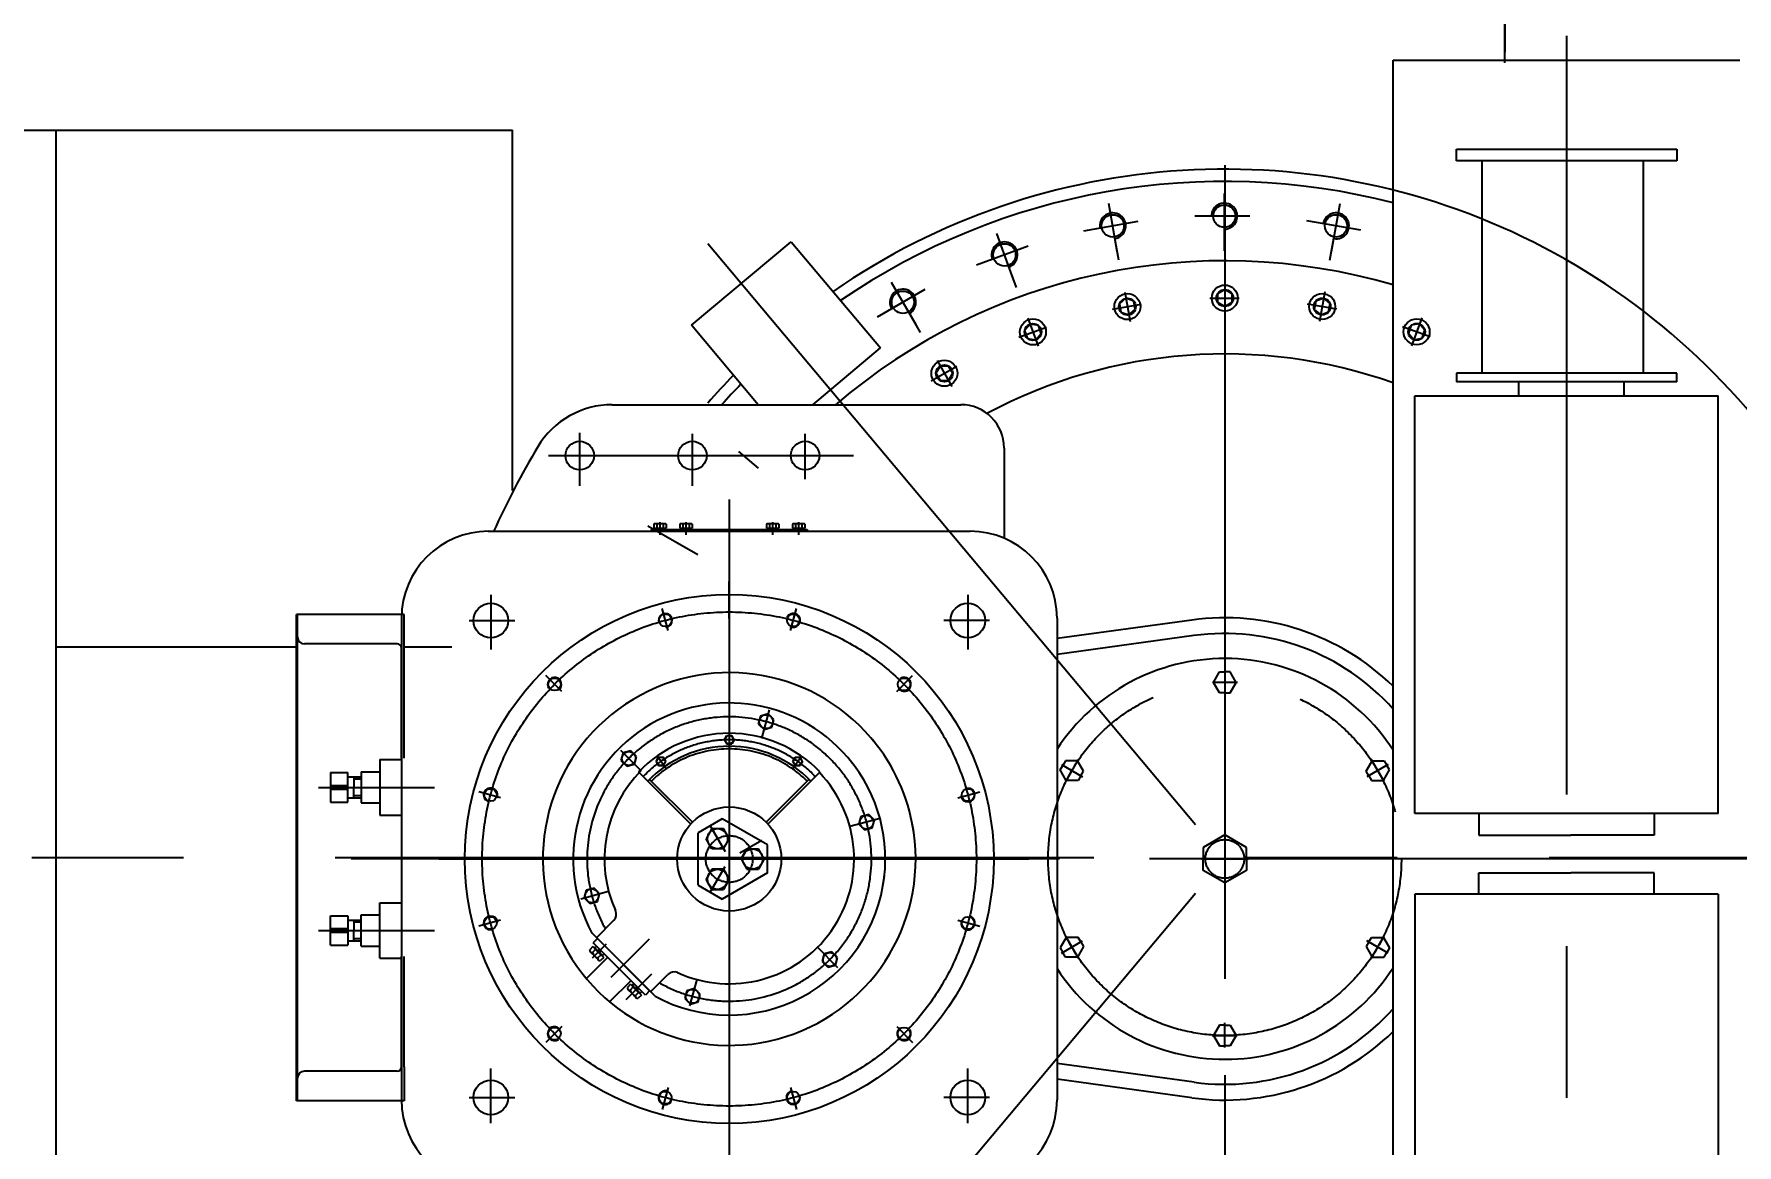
# Model space of a CAD drawing. Header units: millimetres. Extents: x 0 to 29400, y 0 to 20790.
# Drawn here: x 11211 to 13175, y 11851 to 13132 of the extents above; entities that cross this region are included whole.
import ezdxf

# ---------------------------------------------------------------- set-up
doc = ezdxf.new("R2010")
doc.units = ezdxf.units.MM
doc.header["$LTSCALE"] = 700
for name, pattern in [('G', [2, 1.25, -0.25, 0.25, -0.25]), ('PF_CENTER', [20, 12.5, -2.5, 2.5, -2.5]), ('PF_CENTER2', [30, 3.75, -3.75, 18.75, -3.75]), ('PF_DASHED', [11.25, 7.5, -3.75])]:
    doc.linetypes.add(name, pattern=pattern)
for name, color, linetype in [('01', 7, 'Continuous'), ('02', 1, 'Continuous'), ('05', 142, 'G'), ('08', 1, 'Continuous'), ('LINE_PART', 7, 'Continuous'), ('SMPEN_CENTER', 1, 'PF_CENTER'), ('SMPEN_DASHED', 5, 'PF_DASHED'), ('SMPEN_THICK', 7, 'Continuous')]:
    doc.layers.add(name, color=color, linetype=linetype)
doc.styles.get("Standard").update_dxf_attribs({"font": 'FZYTK.TTF', "width": 0.707})
doc.dimstyles.new('INTE', dxfattribs={"dimscale": 70, "dimtxt": 3.5, "dimasz": 3, "dimexe": 3, "dimexo": 0, "dimgap": 1, "dimtad": 1, "dimdec": 0, "dimdsep": 46, "dimtxsty": 'Standard', "dimcen": 0, "dimclrd": 1, "dimclre": 1, "dimclrt": 3, "dimaunit": 1, "dimadec": 0, "dimazin": 0, "dimtfac": 1, "dimtdec": 0, "dimtmove": 0, "dimatfit": 0, "dimfxl": 1, "dimarcsym": 0})

# ---------------------------------------------------------------- blocks, each defined once
blk = doc.blocks.new('*D853')
at = {"layer": '08', "color": 1, "lineweight": -2}
blk.add_line((15472.6, 12182), (6347, 8963.8), dxfattribs=at)
at = {"layer": '08', "color": 1}
blk.add_solid([(6335.4, 8996.8), (6358.7, 8930.8), (6149, 8893.9)], dxfattribs=at)
at = {"layer": 'DEFPOINTS', "color": 0}
for p in [(15472.6, 12182), (6149, 8893.9)]:
    blk.add_point(p, dxfattribs=at)
at = {"layer": '08', "color": 3, "insert": (7247.3, 9485.4), "char_height": 245, "attachment_point": 5, "rotation": 19.4255}
blk.add_mtext('R9886', dxfattribs=at)

msp = doc.modelspace()

# ---------------------------------------------------------------- linework, layer by layer
at = {"color": 7, "linetype": 'Continuous'}
for p, q in [((11926, 12566.7), (11926, 12561.9)), ((11926, 12561.9), (11940.2, 12561.9)), ((11938.5, 12567.2), (11927.8, 12567.2)), ((11929.1, 12561.9), (11929.1, 12560.4)), ((11929.6, 12566.7), (11929.6, 12561.9)), ((11936.7, 12566.7), (11936.7, 12561.9)), ((11937.1, 12561.9), (11937.1, 12560.4)), ((11940.2, 12566.7), (11940.2, 12561.9)), ((11956, 12566.7), (11956, 12561.9)), ((11956, 12561.9), (11970.2, 12561.9)), ((11968.5, 12567.2), (11957.8, 12567.2)), ((11959.1, 12561.9), (11959.1, 12560.4)), ((11959.6, 12566.7), (11959.6, 12561.9)), ((11966.7, 12566.7), (11966.7, 12561.9)), ((11967.1, 12561.9), (11967.1, 12560.4)), ((11970.2, 12566.7), (11970.2, 12561.9)), ((12056, 12566.7), (12056, 12561.9)), ((12056, 12561.9), (12070.2, 12561.9)), ((12068.5, 12567.2), (12057.8, 12567.2)), ((12059.1, 12561.9), (12059.1, 12560.4)), ((12059.6, 12566.7), (12059.6, 12561.9)), ((12066.7, 12566.7), (12066.7, 12561.9)), ((12067.1, 12561.9), (12067.1, 12560.4)), ((12070.2, 12566.7), (12070.2, 12561.9)), ((12086, 12566.7), (12086, 12561.9)), ((12086, 12561.9), (12100.2, 12561.9)), ((12098.5, 12567.2), (12087.8, 12567.2)), ((12089.1, 12561.9), (12089.1, 12560.4)), ((12089.6, 12566.7), (12089.6, 12561.9)), ((12096.7, 12566.7), (12096.7, 12561.9)), ((12097.1, 12561.9), (12097.1, 12560.4)), ((12100.2, 12566.7), (12100.2, 12561.9)), ((12007.6, 12317.9), (12010.4, 12322.7)), ((12007.6, 12317.9), (12010.4, 12313.1)), ((12010.4, 12322.7), (12015.9, 12322.7)), ((12018.7, 12317.9), (12015.9, 12322.7)), ((12018.7, 12317.9), (12015.9, 12313.1)), ((11928.7, 12293), (11931.5, 12297.8)), ((11931.5, 12297.8), (11937, 12297.8)), ((11939.8, 12293), (11937, 12297.8)), ((12010.4, 12313.1), (12015.9, 12313.1)), ((12086.5, 12293), (12089.2, 12297.8)), ((12089.2, 12297.8), (12094.8, 12297.8)), ((12097.5, 12293), (12094.8, 12297.8)), ((11928.7, 12293), (11931.5, 12288.3)), ((11931.5, 12288.3), (11937, 12288.3)), ((11939.8, 12293), (11937, 12288.3)), ((12086.5, 12293), (12089.2, 12288.3)), ((12089.2, 12288.3), (12094.8, 12288.3)), ((12097.5, 12293), (12094.8, 12288.3)), ((11992.9, 12215.4), (11986.3, 12203.8)), ((11992.9, 12192.2), (11986.3, 12203.8)), ((11992.9, 12215.4), (12006.3, 12215.4)), ((12013, 12203.8), (12006.3, 12215.4)), ((12006.3, 12192.2), (12013, 12203.8)), ((12006.3, 12192.2), (11992.9, 12192.2)), ((12026.8, 12180.4), (12033.4, 12192)), ((12026.8, 12180.4), (12033.4, 12168.8)), ((12033.4, 12192), (12046.8, 12192)), ((12053.5, 12180.4), (12046.8, 12192)), ((12053.5, 12180.4), (12046.8, 12168.8)), ((11992.9, 12168.6), (11986.3, 12157)), ((12006.3, 12168.6), (11992.9, 12168.6)), ((12006.3, 12168.6), (12013, 12157)), ((12033.4, 12168.8), (12046.8, 12168.8)), ((11992.9, 12145.4), (11986.3, 12157)), ((11992.9, 12145.4), (12006.3, 12145.4)), ((12013, 12157), (12006.3, 12145.4))]:
    msp.add_line(p, q, dxfattribs=at)
at = {"color": 1, "linetype": 'PF_CENTER'}
for p, q in [((11933.1, 12568.8), (11933.1, 12554.5)), ((11963.1, 12568.8), (11963.1, 12554.5)), ((12063.1, 12568.8), (12063.1, 12554.5)), ((12093.1, 12568.8), (12093.1, 12554.5)), ((11991.1, 12218.6), (12008.2, 12189)), ((12057.2, 12180.4), (12023.1, 12180.4)), ((11991.1, 12142.2), (12008.2, 12171.8))]:
    msp.add_line(p, q, dxfattribs=at)
for centre in [(12472.3, 12817.6), (12584.6, 12827.5), (12697, 12817.8), (12363.4, 12788.4), (12805.9, 12788.6), (12261.2, 12740.7)]:
    msp.add_circle(centre, 9.72)
at = {"color": 7, "linetype": 'Continuous'}
for centre, radius in [((12013.1, 12317.9), 4.78), ((11934.3, 12293), 4.78), ((12092, 12293), 4.78), ((11999.6, 12203.8), 11.6), ((12040.1, 12180.4), 11.6), ((11999.6, 12157), 11.6)]:
    msp.add_circle(centre, radius, dxfattribs=at)
for centre, radius, start, end in [((11927.8, 12564.1), 3.14, 55.6158, 124.3842), ((11933.1, 12555.5), 11.7, 72.412, 107.588), ((11938.5, 12564.1), 3.14, 55.6158, 124.3842), ((11957.8, 12564.1), 3.14, 55.6158, 124.3842), ((11963.1, 12555.5), 11.7, 72.412, 107.588), ((11968.5, 12564.1), 3.14, 55.6158, 124.3842), ((12057.8, 12564.1), 3.14, 55.6158, 124.3842), ((12063.1, 12555.5), 11.7, 72.412, 107.588), ((12068.5, 12564.1), 3.14, 55.6158, 124.3842), ((12087.8, 12564.1), 3.14, 55.6158, 124.3842), ((12093.1, 12555.5), 11.7, 72.412, 107.588), ((12098.5, 12564.1), 3.14, 55.6158, 124.3842)]:
    msp.add_arc(centre, radius, start, end, dxfattribs=at)
at = {"layer": '01'}
for p, q in [((12778.8, 13102), (13178.8, 13102)), ((12778.8, 11262), (12778.8, 13102)), ((10255, 13021), (11586.6, 13021)), ((11236.6, 10625), (11236.6, 13021)), ((11236.6, 13021), (11763.1, 13021)), ((11236.6, 13021), (11586.6, 13021)), ((12851.8, 12999.3), (13105.9, 12999.3)), ((12851.8, 12985.9), (12851.8, 12999.3)), ((13105.9, 12985.9), (12851.8, 12985.9)), ((12881.2, 12985.9), (12881.2, 12740.8)), ((13067.5, 12740.8), (13067.5, 12985.9)), ((13105.9, 12999.3), (13105.9, 12985.9)), ((12470.6, 12827.2), (12463.1, 12821)), ((12479.7, 12823.9), (12470.6, 12827.2)), ((12584.6, 12837.3), (12576.2, 12832.4)), ((12576.2, 12832.4), (12576.2, 12822.7)), ((12593, 12832.4), (12584.6, 12837.3)), ((12593, 12822.7), (12593, 12832.4)), ((12698.7, 12827.3), (12689.5, 12824)), ((12706.1, 12821.1), (12698.7, 12827.3)), ((12463.1, 12821), (12464.8, 12811.4)), ((12464.8, 12811.4), (12474, 12808.1)), ((12474, 12808.1), (12481.4, 12814.3)), ((12481.4, 12814.3), (12479.7, 12823.9)), ((12576.2, 12822.7), (12584.6, 12817.8)), ((12584.6, 12817.8), (12593, 12822.7)), ((12689.5, 12824), (12687.8, 12814.4)), ((12687.8, 12814.4), (12695.3, 12808.2)), ((12695.3, 12808.2), (12704.4, 12811.5)), ((12704.4, 12811.5), (12706.1, 12821.1)), ((12360, 12797.5), (12353.8, 12790.1)), ((12353.8, 12790.1), (12357.1, 12780.9)), ((12369.6, 12795.8), (12360, 12797.5)), ((12366.7, 12779.3), (12372.9, 12786.7)), ((12372.9, 12786.7), (12369.6, 12795.8)), ((12799.7, 12796.1), (12796.4, 12787)), ((12796.4, 12787), (12802.6, 12779.5)), ((12809.3, 12797.8), (12799.7, 12796.1)), ((12815.5, 12790.3), (12809.3, 12797.8)), ((12812.2, 12781.2), (12815.5, 12790.3)), ((12357.1, 12780.9), (12366.7, 12779.3)), ((12802.6, 12779.5), (12812.2, 12781.2)), ((12256.3, 12749.1), (12251.5, 12740.7)), ((12266, 12749.1), (12256.3, 12749.1)), ((12270.9, 12740.7), (12266, 12749.1)), ((12251.5, 12740.7), (12256.3, 12732.3)), ((12256.3, 12732.3), (12266, 12732.3)), ((12266, 12732.3), (12270.9, 12740.7)), ((13105.9, 12740.8), (12851.8, 12740.8)), ((12851.8, 12740.8), (12851.8, 12731)), ((13105.9, 12731), (12851.8, 12731)), ((12923.4, 12731), (12923.4, 12714.8)), ((13045.3, 12714.8), (13045.3, 12731)), ((13105.9, 12731), (13105.9, 12740.8)), ((12804, 12714.8), (13153.7, 12714.8)), ((12804, 12232.7), (12804, 12714.8)), ((13153.7, 12232.7), (13153.7, 12714.8)), ((11514.1, 11901.5), (11514.1, 12462.5)), ((11518.1, 12462.5), (11514.1, 12462.5)), ((11515.1, 11901.5), (11515.1, 12462.5)), ((11515.1, 12436.5), (11515.1, 12462.5)), ((11638.1, 12462.5), (11518.1, 12462.5)), ((11638.1, 12423.5), (11638.1, 12462.5)), ((12546.6, 12456.1), (12391.1, 12434.6)), ((11236.6, 12425), (11514.1, 12425)), ((11630.1, 12428.5), (11523.1, 12428.5)), ((11635.1, 12296.9), (11635.1, 12423.5)), ((11638, 12425), (11693, 12425)), ((11638.1, 12296.9), (11638.1, 12423.5)), ((12571.5, 12384.2), (12578.5, 12396.2)), ((12578.5, 12396.2), (12584.6, 12396.2)), ((12590.8, 12396.2), (12584.6, 12396.2)), ((12597.7, 12384.2), (12590.8, 12396.2)), ((12578.5, 12372.2), (12571.5, 12384.2)), ((12590.8, 12372.2), (12597.7, 12384.2)), ((12584.6, 12372.2), (12578.5, 12372.2)), ((12584.6, 12372.2), (12590.8, 12372.2)), ((11553.1, 12280), (11553.1, 12246)), ((11553.1, 12280), (11573.1, 12280)), ((11573.1, 12246), (11573.1, 12280)), ((11588.6, 12281), (11610.1, 12281)), ((11588.6, 12281), (11588.6, 12245)), ((12394.7, 12283.1), (12397.8, 12288.4)), ((12401.7, 12271.1), (12394.7, 12283.1)), ((12400.9, 12293.7), (12397.8, 12288.4)), ((12414.7, 12293.7), (12400.9, 12293.7)), ((12421.7, 12281.7), (12414.7, 12293.7)), ((12418.6, 12276.4), (12415.5, 12271.1)), ((12418.6, 12276.4), (12421.7, 12281.7)), ((12747.6, 12281.7), (12754.5, 12293.7)), ((12750.7, 12276.4), (12747.6, 12281.7)), ((12750.7, 12276.4), (12753.7, 12271.1)), ((12754.5, 12293.7), (12768.4, 12293.7)), ((12767.6, 12271.1), (12774.5, 12283.1)), ((12768.4, 12293.7), (12771.4, 12288.4)), ((12774.5, 12283.1), (12771.4, 12288.4)), ((11553.1, 12265.3), (11573.1, 12265.3)), ((11553.1, 12260.8), (11573.1, 12260.8)), ((11573.1, 12275), (11588.6, 12275)), ((11580.1, 12275), (11580.1, 12263)), ((11580.1, 12251), (11580.1, 12263)), ((11588.6, 12263), (11610.1, 12263)), ((12415.5, 12271.1), (12401.7, 12271.1)), ((12753.7, 12271.1), (12767.6, 12271.1)), ((11553.1, 12246), (11573.1, 12246)), ((11573.1, 12251), (11588.6, 12251)), ((11588.6, 12245), (11610.1, 12245)), ((13153.7, 12232.7), (12804, 12232.7)), ((12877.8, 12232.7), (12877.8, 12207.9)), ((13079.8, 12232.7), (13079.8, 12207.9)), ((12584.6, 12208.2), (12559.6, 12193.8)), ((12609.6, 12193.8), (12584.6, 12208.2)), ((12877.8, 12207.9), (12983.8, 12207.9)), ((13079.8, 12207.9), (12983.8, 12207.9)), ((12559.6, 12193.8), (12559.6, 12180.5)), ((12559.6, 12167.3), (12559.6, 12180.5)), ((12609.6, 12180.5), (12609.6, 12193.8)), ((12609.6, 12180.5), (12609.6, 12167.3)), ((12584.6, 12152.8), (12559.6, 12167.3)), ((12609.6, 12167.3), (12584.6, 12152.8)), ((12877.8, 12164.6), (12983.8, 12164.6)), ((12877.8, 12139.8), (12877.8, 12164.6)), ((13079.8, 12164.6), (12983.8, 12164.6)), ((13079.8, 12139.8), (13079.8, 12164.6)), ((12804, 12139.8), (12804, 11657.7)), ((13153.7, 12139.8), (12804, 12139.8)), ((13153.7, 12139.8), (13153.7, 11657.7)), ((11553.1, 12081), (11553.1, 12115)), ((11553.1, 12115), (11573.1, 12115)), ((11553.1, 12100.3), (11573.1, 12100.3)), ((11573.1, 12115), (11573.1, 12081)), ((11573.1, 12110), (11588.6, 12110)), ((11580.1, 12110), (11580.1, 12098)), ((11588.6, 12116), (11610.1, 12116)), ((11588.6, 12080), (11588.6, 12116)), ((11553.1, 12095.8), (11573.1, 12095.8)), ((11553.1, 12081), (11573.1, 12081)), ((11573.1, 12086), (11588.6, 12086)), ((11580.1, 12086), (11580.1, 12098)), ((11588.6, 12098), (11610.1, 12098)), ((11588.6, 12080), (11610.1, 12080)), ((12401.7, 12090), (12394.7, 12078)), ((12415.5, 12090), (12401.7, 12090)), ((12421.7, 12079.3), (12414.7, 12067.3)), ((12418.6, 12084.7), (12415.5, 12090)), ((12418.6, 12084.7), (12421.7, 12079.3)), ((12750.7, 12084.7), (12747.6, 12079.3)), ((12747.6, 12079.3), (12754.5, 12067.3)), ((12750.7, 12084.7), (12753.7, 12090)), ((12753.7, 12090), (12767.6, 12090)), ((12767.6, 12090), (12774.5, 12078)), ((11635.1, 11940.5), (11635.1, 12067.9)), ((11638.1, 11940.5), (11638.1, 12067.9)), ((12394.7, 12078), (12397.8, 12072.7)), ((12400.9, 12067.3), (12397.8, 12072.7)), ((12414.7, 12067.3), (12400.9, 12067.3)), ((12754.5, 12067.3), (12768.4, 12067.3)), ((12768.4, 12067.3), (12771.4, 12072.7)), ((12774.5, 12078), (12771.4, 12072.7)), ((12578.5, 11988.8), (12571.5, 11976.8)), ((12584.6, 11988.8), (12578.5, 11988.8)), ((12584.6, 11988.8), (12590.8, 11988.8)), ((12590.8, 11988.8), (12597.7, 11976.8)), ((12571.5, 11976.8), (12578.5, 11964.8)), ((12578.5, 11964.8), (12584.6, 11964.8)), ((12590.8, 11964.8), (12584.6, 11964.8)), ((12597.7, 11976.8), (12590.8, 11964.8)), ((11515.1, 11901.5), (11515.1, 11927.5)), ((11630.1, 11935.5), (11523.1, 11935.5)), ((11638.1, 11940.5), (11638.1, 11901.5)), ((12546.6, 11905), (12391.1, 11926.4)), ((11518.1, 11901.5), (11514.1, 11901.5)), ((11638.1, 11901.5), (11518.1, 11901.5))]:
    msp.add_line(p, q, dxfattribs=at)
at = {"layer": '01', "color": 7, "linetype": 'Continuous'}
for p, q in [((11763.1, 12605.4), (11763.1, 13021)), ((11969.7, 12796.1), (12084.6, 12892.5)), ((12084.6, 12892.5), (12187.5, 12770)), ((12046.6, 12704.5), (11969.7, 12796.1)), ((12109.5, 12704.5), (12187.5, 12770)), ((11878.1, 12704.5), (12280.2, 12704.5)), ((12330.2, 12654.5), (12330.2, 12550.4)), ((12549.1, 12438.1), (12391.1, 12416.3)), ((11610.1, 12295), (11635.1, 12295)), ((11610.1, 12295), (11610.1, 12231)), ((11610.1, 12231), (11635.1, 12231)), ((11610.1, 12066), (11610.1, 12130)), ((11610.1, 12130), (11635.1, 12130)), ((11610.1, 12066), (11635.1, 12066)), ((12549.3, 11922.9), (12391.1, 11944.6))]:
    msp.add_line(p, q, dxfattribs=at)
for centre, radius in [((12455.4, 12910.8), 12.9), ((12584.1, 12922), 12.9), ((12712.9, 12910.8), 12.9), ((12330.5, 12877.3), 12.9), ((12213.4, 12822.7), 12.9), ((11840.6, 12645.8), 16.5), ((11970.6, 12645.8), 16.5), ((12100.6, 12645.8), 16.5)]:
    msp.add_circle(centre, radius, dxfattribs=at)
at = {"layer": '01'}
for centre in [(12472.3, 12817.6), (12584.6, 12827.5), (12697, 12817.8), (12363.4, 12788.4), (12805.9, 12788.6), (12261.2, 12740.7)]:
    msp.add_circle(centre, 15, dxfattribs=at)
for centre, radius, start, end in [((12584.6, 12182.4), 793.8, 0, 124.6919), ((12584.6, 12180.5), 690, 73.6533, 130.5869), ((12584.6, 12180.5), 582.5, 70.5253, 118.0898), ((12584.6, 12182.4), 793.8, 135.5356, 138.6881), ((12584.6, 12180.5), 278.2, 45.7258, 97.8633), ((11523.1, 12436.5), 8, 180, 270), ((11630.1, 12423.5), 5, 0, 90), ((12584.6, 12180.5), 231.2, 32.8683, 146.8134), ((12584.6, 12180.5), 231.2, 213.1866, 327.1317), ((12584.6, 12180.5), 278.2, 262.1367, 314.2742), ((11523.1, 11927.5), 8, 90, 180), ((11630.1, 11940.5), 5, 270, 0)]:
    msp.add_arc(centre, radius, start, end, dxfattribs=at)
at = {"layer": '01', "color": 7, "linetype": 'Continuous'}
for centre, radius, start, end in [((12584.1, 12180.5), 781.5, 75.5754, 124.4929), ((12584.1, 12180.5), 781.5, 135.5071, 137.8939), ((11878.1, 12604.5), 100, 90, 149.0317), ((12280.2, 12654.5), 50, 0, 90), ((12584.6, 12180.5), 924, 149.0317, 155.8744), ((12584.6, 12180.5), 260, 41.6755, 97.8582), ((12584.6, 12180.5), 260, 262.1902, 318.3245)]:
    msp.add_arc(centre, radius, start, end, dxfattribs=at)
at = {"layer": '02', "color": 1, "linetype": 'Continuous'}
for p, q in [((11588.6, 12272.6), (11580.1, 12272.6)), ((11588.6, 12253.4), (11580.1, 12253.4)), ((11588.6, 12107.6), (11580.1, 12107.6)), ((11588.6, 12088.4), (11580.1, 12088.4))]:
    msp.add_line(p, q, dxfattribs=at)
for centre, start, end in [((12455.4, 12910.8), 280, 190.6603), ((12584.1, 12922), 270, 180.6603), ((12712.9, 12910.8), 260, 170.6603), ((12330.5, 12877.3), 290, 200.6603), ((12213.4, 12822.7), 300, 210.6603)]:
    msp.add_arc(centre, 15, start, end, dxfattribs=at)
at = {"layer": '05'}
for p, q in [((12907.2, 14324), (12907.2, 13047.1)), ((12978.8, 13129.9), (12978.8, 11181.1)), ((12584.1, 12891.9), (12584.1, 12948.2)), ((12460.6, 12881.1), (12450.8, 12936.5)), ((12707.7, 12881.1), (12717.5, 12936.5)), ((12484.2, 12915.8), (12421.7, 12904.8)), ((12613.4, 12922), (12549.9, 12922)), ((12584.1, 12881.8), (12584.1, 12911.8)), ((12741.7, 12905.7), (12679.2, 12916.7)), ((11988.4, 12890.5), (12584.1, 12180.5)), ((12358, 12887.3), (12298.4, 12865.6)), ((12340.8, 12849), (12321.6, 12901.9)), ((12462.4, 12871.2), (12457.2, 12900.7)), ((12705.9, 12871.2), (12711.1, 12900.7)), ((12344.3, 12839.5), (12334, 12867.7)), ((12228.5, 12796.6), (12200.3, 12845.4)), ((12238.7, 12837.3), (12183.8, 12805.6)), ((12469.3, 12834.4), (12475.3, 12800.5)), ((12567.2, 12827.5), (12601.2, 12827.5)), ((12584.6, 12844.5), (12584.6, 12810.1)), ((12699.9, 12834.5), (12694, 12800.6)), ((12233.5, 12787.9), (12218.5, 12813.8)), ((12455.1, 12814.6), (12488.6, 12820.5)), ((12679.8, 12820.8), (12713.3, 12814.9)), ((12347, 12782.4), (12379, 12794.1)), ((12357.5, 12804.4), (12369.3, 12772)), ((12789.5, 12794.6), (12821.5, 12783)), ((12811.8, 12804.6), (12800, 12772.3)), ((12246.1, 12731.9), (12275.6, 12749)), ((12252.7, 12755.4), (12269.9, 12725.6)), ((11840.6, 12610.8), (11840.6, 12672.1)), ((11970.6, 12610.9), (11970.6, 12671)), ((12100.6, 12618.4), (12100.6, 12671)), ((12046.9, 12631.3), (12024, 12650.6)), ((11804.5, 12645.8), (12156.3, 12645.8)), ((12013.1, 12570.8), (12013.1, 11790)), ((11968.1, 12536.2), (11919.3, 12564.4)), ((11976.8, 12531.2), (11950.8, 12546.2)), ((12584.6, 12398), (12584.6, 12369.8)), ((12013.1, 12378.5), (12013.1, 11983)), ((12599.3, 12384.2), (12570.3, 12384.2)), ((12415.5, 12295.1), (12401.1, 12270)), ((12396.3, 12289.3), (12420.7, 12275.2)), ((12772.9, 12289.3), (12748.5, 12275.2)), ((12768.4, 12269.7), (12753.9, 12294.8)), ((12584.6, 12209.8), (12584.6, 12151.6)), ((11988.4, 11470.6), (12584.1, 12180.5)), ((12557.9, 12180.5), (12612.1, 12180.5)), ((12396.3, 12071.8), (12420.7, 12085.9)), ((12400.9, 12091.4), (12415.4, 12066.3)), ((12772.9, 12071.8), (12748.5, 12085.9)), ((12753.7, 12066), (12768.2, 12091.1)), ((12584.6, 11963.1), (12584.6, 11991.3)), ((12570, 11976.8), (12598.9, 11976.8))]:
    msp.add_line(p, q, dxfattribs=at)
at = {"layer": '05', "color": 4, "linetype": 'G'}
for p, q in [((12907.6, 13361.9), (12907.6, 13111.3)), ((12584.6, 12980.9), (12584.6, 11383.1)), ((12584.6, 12917), (12584.6, 11447.8)), ((11539.5, 12263), (11673, 12263)), ((10158.6, 12182), (19409.1, 12182)), ((12393.9, 12180.5), (11576.9, 12180.5)), ((13372.7, 12180.5), (11631, 12180.5)), ((12631.3, 12180.5), (12538.7, 12180.5)), ((11539.5, 12098), (11673, 12098))]:
    msp.add_line(p, q, dxfattribs=at)
at = {"layer": '05', "color": 142, "linetype": 'G'}
for p, q in [((12013.1, 12595), (12013.1, 11674)), ((11678.1, 12180.4), (12358.6, 12180.4))]:
    msp.add_line(p, q, dxfattribs=at)
at = {"layer": '05', "color": 4, "linetype": 'G'}
for radius in [203.7, 22.3]:
    msp.add_circle((12584.6, 12180.5), radius, dxfattribs=at)
at = {"layer": 'LINE_PART'}
for p, q in [((12049, 12345.3), (12046.6, 12336.4)), ((12046.6, 12336.4), (12053.2, 12329.9)), ((12058, 12347.7), (12049, 12345.3)), ((12064.5, 12341.2), (12058, 12347.7)), ((12062.1, 12332.3), (12064.5, 12341.2)), ((12053.2, 12329.9), (12062.1, 12332.3)), ((11890.6, 12302.9), (11888.2, 12294)), ((11899.6, 12305.3), (11890.6, 12302.9)), ((11906.1, 12298.8), (11899.6, 12305.3)), ((11903.7, 12289.8), (11906.1, 12298.8)), ((11888.2, 12294), (11894.8, 12287.4)), ((11894.8, 12287.4), (11903.7, 12289.8)), ((12165, 12229.4), (12162.6, 12220.5)), ((12162.6, 12220.5), (12169.1, 12213.9)), ((12173.9, 12231.8), (12165, 12229.4)), ((12180.5, 12225.2), (12173.9, 12231.8)), ((12178.1, 12216.3), (12180.5, 12225.2)), ((12169.1, 12213.9), (12178.1, 12216.3)), ((11848.2, 12144.5), (11845.8, 12135.6)), ((11857.1, 12146.9), (11848.2, 12144.5)), ((11863.6, 12140.3), (11857.1, 12146.9)), ((11861.2, 12131.4), (11863.6, 12140.3)), ((11845.8, 12135.6), (11852.3, 12129)), ((11852.3, 12129), (11861.2, 12131.4)), ((11855.7, 12079.4), (11852.1, 12075.8)), ((11855.7, 12079.4), (11862, 12073.1)), ((11861.1, 12088.5), (11856.1, 12083.5)), ((11916.3, 12023.4), (11856.1, 12083.5)), ((11859.8, 12079.9), (11857.9, 12078.1)), ((11868.8, 12070.9), (11859.8, 12079.9)), ((11872.8, 12066.9), (11848.3, 12042.4)), ((11852.8, 12073.3), (11857.5, 12068.6)), ((11858.9, 12076.3), (11855.2, 12072.6)), ((11856.9, 12078.3), (11857.3, 12078.7)), ((11867.6, 12068.4), (11857.3, 12078.7)), ((11862.2, 12063.9), (11857.5, 12068.6)), ((11857.9, 12078.1), (11867, 12069)), ((11865.2, 12070), (11861.5, 12066.4)), ((11868.3, 12066.9), (11862, 12073.1)), ((11862.4, 12073.6), (11863.3, 12076.3)), ((11864.3, 12075.4), (11863.4, 12072.6)), ((11868.3, 12066.9), (11864.7, 12063.2)), ((11867, 12069), (11868.8, 12070.9)), ((11867.2, 12068), (11867.6, 12068.4)), ((12122.6, 12071), (12120.2, 12062)), ((12120.2, 12062), (12126.7, 12055.5)), ((12131.5, 12073.4), (12122.6, 12071)), ((12138, 12066.8), (12131.5, 12073.4)), ((12135.6, 12057.9), (12138, 12066.8)), ((11899.6, 12040), (11875.1, 12015.5)), ((12126.7, 12055.5), (12135.6, 12057.9)), ((11899.2, 12035.9), (11895.6, 12032.3)), ((11896.3, 12029.8), (11901, 12025.1)), ((11902.4, 12032.8), (11898.7, 12029.1)), ((11899.2, 12035.9), (11905.5, 12029.6)), ((11900.3, 12034.8), (11900.8, 12035.2)), ((11911.1, 12024.9), (11900.8, 12035.2)), ((11905.7, 12020.4), (11901, 12025.1)), ((11903.2, 12036.4), (11901.4, 12034.6)), ((11901.4, 12034.6), (11910.5, 12025.5)), ((11912.3, 12027.4), (11903.2, 12036.4)), ((11908.6, 12026.5), (11905, 12022.9)), ((11911.8, 12023.4), (11905.5, 12029.6)), ((11905.9, 12030.1), (11906.8, 12032.8)), ((11907.8, 12031.9), (11906.9, 12029.1)), ((11911.8, 12023.4), (11908.1, 12019.7)), ((11910.5, 12025.5), (11912.3, 12027.4)), ((11910.7, 12024.5), (11911.1, 12024.9)), ((11921.2, 12028.4), (11916.3, 12023.4)), ((11964.1, 12028.5), (11961.8, 12019.6)), ((11973.1, 12030.9), (11964.1, 12028.5)), ((11979.6, 12024.4), (11973.1, 12030.9)), ((11977.2, 12015.5), (11979.6, 12024.4)), ((11961.8, 12019.6), (11968.3, 12013.1)), ((11968.3, 12013.1), (11977.2, 12015.5))]:
    msp.add_line(p, q, dxfattribs=at)
for centre, radius in [((12013.1, 12180.4), 305), ((12055.6, 12338.8), 8), ((11897.2, 12296.4), 8), ((12013.1, 12180.4), 60), ((12171.5, 12222.8), 8), ((11854.7, 12138), 8), ((12129.1, 12064.4), 8), ((11970.7, 12022), 8)]:
    msp.add_circle(centre, radius, dxfattribs=at)
for centre, radius, start, end in [((11854.6, 12075.2), 2.59, 166.1245, 283.8755), ((11863.5, 12074.6), 8.5, 193.4851, 256.5149), ((11864, 12065.7), 2.59, 166.1245, 283.8755), ((11898.1, 12031.7), 2.59, 166.1245, 283.8755), ((11907, 12031.1), 8.5, 193.4851, 256.5149), ((11907.5, 12022.2), 2.59, 166.1245, 283.8755)]:
    msp.add_arc(centre, radius, start, end, dxfattribs=at)
for p in [(11999.6, 12203.8), (11999.6, 12203.8), (12040.1, 12180.4), (12040.1, 12180.4), (11999.6, 12157), (11999.6, 12157), (11864.3, 12075.4), (11907.8, 12031.9)]:
    msp.add_point(p, dxfattribs=at)
at = {"layer": 'SMPEN_CENTER'}
for p, q in [((12013.1, 12574.1), (12013.1, 12558.4)), ((12013.1, 12457.9), (12013.1, 12500.4)), ((11738.1, 12485.1), (11738.1, 12422.2)), ((12288.1, 12485.1), (12288.1, 12422.2)), ((11713.2, 12455.4), (11765.9, 12455.4)), ((12313.1, 12455.4), (12260.4, 12455.4)), ((12059.2, 12352.4), (12050.4, 12319.5)), ((11887.5, 12306.1), (11911.3, 12282.2)), ((11940.3, 12284.4), (11930, 12299.2)), ((12086, 12284.4), (12096.3, 12299.2)), ((12185.5, 12226.6), (12152.2, 12217.7)), ((12025.3, 12187.4), (12050.5, 12202)), ((11735.6, 12180.4), (11693.1, 12180.4)), ((12290.6, 12180.4), (12333.1, 12180.4)), ((12013.1, 12166.4), (12013.1, 12137.3)), ((11841.8, 12134.5), (11874, 12143.1)), ((11855.4, 12066.5), (11871.4, 12082.5)), ((11920.7, 12088), (11876.5, 12043.8)), ((12138.5, 12055), (12114.9, 12078.6)), ((11894.1, 12018.2), (11923.9, 12048.1)), ((11967.8, 12011.2), (11975.9, 12041.3)), ((11738.1, 11875.7), (11738.1, 11938.6)), ((12288.1, 11875.7), (12288.1, 11938.6)), ((11713.2, 11905.4), (11765.9, 11905.4)), ((12313.1, 11905.4), (12260.4, 11905.4))]:
    msp.add_line(p, q, dxfattribs=at)
at = {"layer": 'SMPEN_CENTER', "linetype": 'PF_CENTER2'}
for p, q in [((11942.5, 12444.1), (11935.7, 12469.3)), ((12083.8, 12444.1), (12090.5, 12469.3)), ((11820.1, 12373.5), (11801.6, 12391.9)), ((12206.2, 12373.5), (12224.6, 12391.9)), ((11749.4, 12251.1), (11724.2, 12257.8)), ((12276.9, 12251.1), (12302, 12257.8)), ((11749.4, 12109.7), (11724.2, 12103)), ((12276.9, 12109.7), (12302, 12103)), ((11820.1, 11987.3), (11801.6, 11968.9)), ((12206.2, 11987.3), (12224.6, 11968.9)), ((11942.5, 11916.7), (11935.7, 11891.5)), ((12083.8, 11916.7), (12090.5, 11891.5))]:
    msp.add_line(p, q, dxfattribs=at)
at = {"layer": 'SMPEN_CENTER'}
for radius in [285, 27]:
    msp.add_circle((12013.1, 12180.4), radius, dxfattribs=at)
for radius, start, end in [(164, 240.6193, 209.3807), (137.5, 43.7498, 136.2502)]:
    msp.add_arc((12013.1, 12180.4), radius, start, end, dxfattribs=at)
at = {"layer": 'SMPEN_DASHED'}
for p, q in [((11970.7, 12222.8), (11921.2, 12272.3)), ((12055.6, 12222.8), (12105, 12272.3))]:
    msp.add_line(p, q, dxfattribs=at)
msp.add_arc((12013.1, 12180.4), 127, 45, 135, dxfattribs=at)
at = {"layer": 'SMPEN_THICK'}
for p, q in [((11735.1, 12558.4), (12291.1, 12558.4)), ((11923.1, 12560.4), (12103.1, 12560.4)), ((11923.1, 12560.4), (11923.1, 12558.4)), ((11923.1, 12558.4), (12103.1, 12558.4)), ((11929.1, 12560.4), (11937.1, 12560.4)), ((11959.1, 12560.4), (11967.1, 12560.4)), ((12059.1, 12560.4), (12067.1, 12560.4)), ((12089.1, 12560.4), (12097.1, 12560.4)), ((12103.1, 12560.4), (12103.1, 12558.4)), ((11635.1, 12458.4), (11635.1, 11902.4)), ((12391.1, 12458.4), (12391.1, 11902.4)), ((11968.6, 12220.7), (11908.5, 12280.8)), ((12057.6, 12220.7), (12117.8, 12280.8)), ((12005.1, 12226.6), (11977.1, 12210.4)), ((12057.1, 12196.6), (12005.1, 12226.6)), ((11977.1, 12150.4), (11977.1, 12210.4)), ((12057.1, 12164.5), (12057.1, 12196.6)), ((12057.1, 12164.5), (12005.1, 12134.2)), ((11977.1, 12150.4), (12005.1, 12134.2)), ((11859.9, 12089.6), (11880, 12109.7)), ((11927.5, 12022.1), (11854.8, 12094.8)), ((11921.2, 12028.4), (11861.1, 12088.5)), ((11922.4, 12027.2), (11942.4, 12047.2))]:
    msp.add_line(p, q, dxfattribs=at)
for centre in [(11738.1, 12455.4), (12288.1, 12455.4), (11738.1, 11905.4), (12288.1, 11905.4)]:
    msp.add_circle(centre, 20, dxfattribs=at)
at = {"layer": 'SMPEN_THICK', "color": 7, "linetype": 'Continuous'}
for centre in [(11939.4, 12455.7), (12086.9, 12455.7), (11811.6, 12381.9), (12214.7, 12381.9), (11737.8, 12254.2), (12288.4, 12254.2), (11737.8, 12106.6), (12288.4, 12106.6), (11811.6, 11978.9), (12214.7, 11978.9), (11939.4, 11905.1), (12086.9, 11905.1)]:
    msp.add_circle(centre, 7.2, dxfattribs=at)
at = {"layer": 'SMPEN_THICK'}
for centre, radius, start, end in [((11735.1, 12458.4), 100, 90, 180), ((12291.1, 12458.4), 100, 0, 90), ((12013.1, 12180.4), 215, 37.8078, 10.9124), ((12013.1, 12180.4), 180, 37.7509, 208.4022), ((12013.1, 12180.4), 145, 43.8145, 136.1855), ((12013.1, 12180.4), 215, 9.0161, 39.8699), ((12013.1, 12180.4), 130, 43.6777, 136.3223), ((12013.1, 12180.4), 180, 350.0711, 39.9076), ((12013.1, 12180.4), 144, 135, 204.411), ((12013.1, 12180.4), 144, 245.589, 43.8063), ((12013.1, 12180.4), 180, 241.5978, 353.6363), ((11872.9, 12116.8), 10, 315, 24.411), ((11949.5, 12040.2), 10, 65.589, 135), ((11735.1, 11902.4), 100, 180, 270), ((12291.1, 11902.4), 100, 270, 0)]:
    msp.add_arc(centre, radius, start, end, dxfattribs=at)
at = {"layer": 'SMPEN_THICK', "color": 2, "linetype": 'Continuous'}
for centre, start, end in [((11939.4, 12455.7), 275, 185), ((12086.9, 12455.7), 245, 155), ((11811.6, 12381.9), 305, 215), ((12214.7, 12381.9), 215, 125), ((11737.8, 12254.2), 335, 245), ((12288.4, 12254.2), 185, 95), ((11737.8, 12106.6), 5, 275), ((12288.4, 12106.6), 155, 65), ((11811.6, 11978.9), 35, 305), ((12214.7, 11978.9), 125, 35), ((11939.4, 11905.1), 65, 335), ((12086.9, 11905.1), 95, 5)]:
    msp.add_arc(centre, 8, start, end, dxfattribs=at)

# ---------------------------------------------------------------- dimensions: what is measured, and where the dimension line sits
at = {"layer": '08'}
dim = msp.add_radius_dim(center=(15472.6, 12182), mpoint=(6149, 8893.9), dimstyle='INTE', dxfattribs=at)
dim.commit()
dim.dimension.update_dxf_attribs({"geometry": '*D853', "text_midpoint": (7311.3, 9303.8), "dimtype": 164})

doc.saveas('drawing.dxf')
